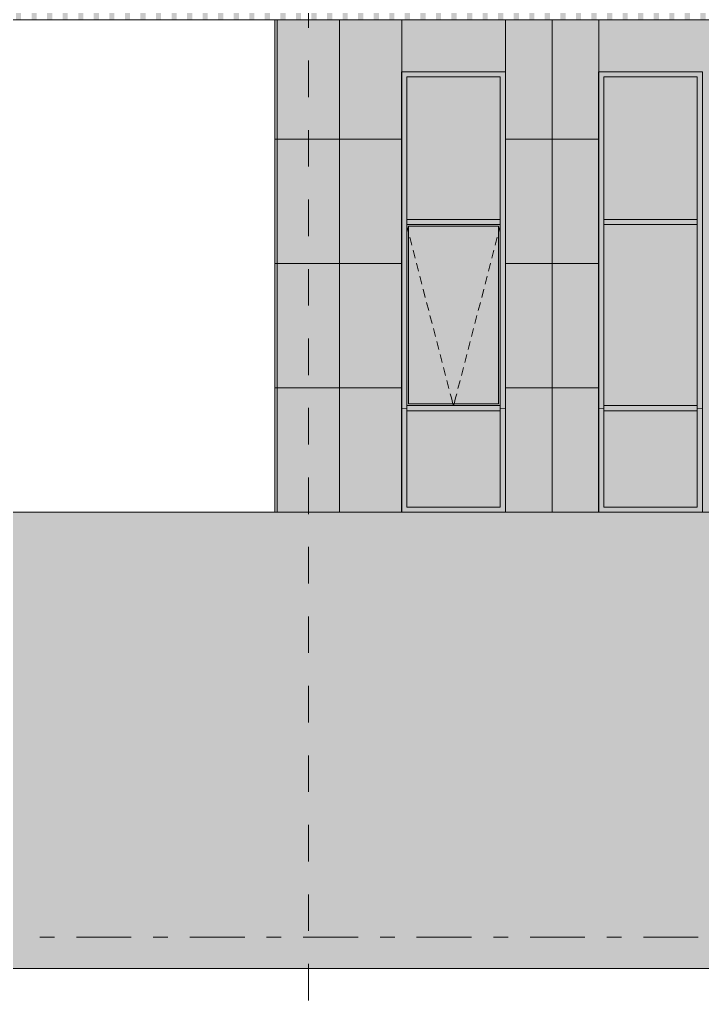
# Model space of a CAD drawing. Header units: millimetres. Extents: x 1499747 to 4230374, y -28481 to 441852.
# Drawn here: x 4110778 to 4117362, y 359120 to 368581 of the extents above; entities that cross this region are included whole.
import ezdxf

# ---------------------------------------------------------------- set-up
doc = ezdxf.new("R2010")
doc.units = ezdxf.units.MM
doc.header["$MEASUREMENT"] = 0
doc.layers.add('Чертеж и Рисунок', color=7, linetype='Continuous')

msp = doc.modelspace()

# ---------------------------------------------------------------- hatches: boundary and pattern name
at = {"layer": 'Чертеж и Рисунок', "linetype": 'Continuous', "lineweight": 0, "true_color": 0xffffff}
msp.add_hatch(color=7, dxfattribs=at).paths.add_polyline_path([(4105092.69986, 369078.36428), (4105023.09975, 369078.36428), (4105023.09975, 368578.36352), (4118012.7196, 368578.36352), (4118012.7196, 369078.36428), (4117942.71949, 369078.36428), (4117942.71949, 368583.76352), (4117842.71934, 368583.76352), (4117842.71934, 369078.36428), (4117792.71926, 369078.36428), (4117792.71926, 368583.76352), (4117692.71911, 368583.76352), (4117692.71911, 369078.36428), (4117642.71903, 369078.36428), (4117642.71903, 368583.76352), (4117542.71888, 368583.76352), (4117542.71888, 369078.36428), (4117492.7188, 369078.36428), (4117492.7188, 368583.76352), (4117392.71865, 368583.76352), (4117392.71865, 369078.36428), (4117342.71857, 369078.36428), (4117342.71857, 368583.76352), (4117242.71842, 368583.76352), (4117242.71842, 369078.36428), (4117192.71835, 369078.36428), (4117192.71835, 368583.76352), (4117092.71819, 368583.76352), (4117092.71819, 369078.36428), (4117042.71812, 369078.36428), (4117042.71812, 368583.76352), (4116942.71796, 368583.76352), (4116942.71796, 369078.36428), (4116892.71789, 369078.36428), (4116892.71789, 368583.76352), (4116792.71773, 368583.76352), (4116792.71773, 369078.36428), (4116742.71766, 369078.36428), (4116742.71766, 368583.76352), (4116642.71751, 368583.76352), (4116642.71751, 369078.36428), (4116592.71743, 369078.36428), (4116592.71743, 368583.76352), (4116492.71728, 368583.76352), (4116492.71728, 369078.36428), (4116442.7172, 369078.36428), (4116442.7172, 368583.76352), (4116342.71705, 368583.76352), (4116342.71705, 369078.36428), (4116292.71697, 369078.36428), (4116292.71697, 368583.76352), (4116192.71682, 368583.76352), (4116192.71682, 369078.36428), (4116142.71674, 369078.36428), (4116142.71674, 368583.76352), (4116042.71659, 368583.76352), (4116042.71659, 369078.36428), (4115992.71651, 369078.36428), (4115992.71651, 368583.76352), (4115892.71636, 368583.76352), (4115892.71636, 369078.36428), (4115842.71628, 369078.36428), (4115842.71628, 368583.76352), (4115742.71613, 368583.76352), (4115742.71613, 369078.36428), (4115692.71605, 369078.36428), (4115692.71605, 368583.76352), (4115592.7159, 368583.76352), (4115592.7159, 369078.36428), (4115542.71582, 369078.36428), (4115542.71582, 368583.76352), (4115442.71567, 368583.76352), (4115442.71567, 369078.36428), (4115392.7156, 369078.36428), (4115392.7156, 368583.76352), (4115292.71544, 368583.76352), (4115292.71544, 369078.36428), (4115242.71537, 369078.36428), (4115242.71537, 368583.76352), (4115142.71521, 368583.76352), (4115142.71521, 369078.36428), (4115092.71514, 369078.36428), (4115092.71514, 368583.76352), (4114992.71498, 368583.76352), (4114992.71498, 369078.36428), (4114942.71491, 369078.36428), (4114942.71491, 368583.76352), (4114842.71476, 368583.76352), (4114842.71476, 369078.36428), (4114792.71468, 369078.36428), (4114792.71468, 368583.76352), (4114692.71453, 368583.76352), (4114692.71453, 369078.36428), (4114642.71445, 369078.36428), (4114642.71445, 368583.76352), (4114542.7143, 368583.76352), (4114542.7143, 369078.36428), (4114492.71422, 369078.36428), (4114492.71422, 368583.76352), (4114392.71407, 368583.76352), (4114392.71407, 369078.36428), (4114342.71399, 369078.36428), (4114342.71399, 368583.76352), (4114242.71384, 368583.76352), (4114242.71384, 369078.36428), (4114192.71376, 369078.36428), (4114192.71376, 368583.76352), (4114092.71361, 368583.76352), (4114092.71361, 369078.36428), (4114042.71353, 369078.36428), (4114042.71353, 368583.76352), (4113942.71338, 368583.76352), (4113942.71338, 369078.36428), (4113892.7133, 369078.36428), (4113892.7133, 368583.76352), (4113792.71315, 368583.76352), (4113792.71315, 369078.36428), (4113742.71307, 369078.36428), (4113742.71307, 368583.76352), (4113642.71292, 368583.76352), (4113642.71292, 369078.36428), (4113592.71285, 369078.36428), (4113592.71285, 368583.76352), (4113492.71269, 368583.76352), (4113492.71269, 369078.36428), (4113442.71262, 369078.36428), (4113442.71262, 368583.76352), (4113342.71246, 368583.76352), (4113342.71246, 369078.36428), (4113292.71239, 369078.36428), (4113292.71239, 368583.76352), (4113192.71223, 368583.76352), (4113192.71223, 369078.36428), (4113142.71216, 369078.36428), (4113142.71216, 368583.76352), (4113042.71201, 368583.76352), (4113042.71201, 369078.36428), (4112992.71193, 369078.36428), (4112992.71193, 368583.76352), (4112892.71178, 368583.76352), (4112892.71178, 369078.36428), (4112842.7117, 369078.36428), (4112842.7117, 368583.76352), (4112742.71155, 368583.76352), (4112742.71155, 369078.36428), (4112692.71147, 369078.36428), (4112692.71147, 368583.76352), (4112592.71132, 368583.76352), (4112592.71132, 369078.36428), (4112542.71124, 369078.36428), (4112542.71124, 368583.76352), (4112442.71109, 368583.76352), (4112442.71109, 369078.36428), (4112392.71101, 369078.36428), (4112392.71101, 368583.76352), (4112292.71086, 368583.76352), (4112292.71086, 369078.36428), (4112242.71078, 369078.36428), (4112242.71078, 368583.76352), (4112142.71063, 368583.76352), (4112142.71063, 369078.36428), (4112092.71055, 369078.36428), (4112092.71055, 368583.76352), (4111992.7104, 368583.76352), (4111992.7104, 369078.36428), (4111942.71032, 369078.36428), (4111942.71032, 368583.76352), (4111842.71017, 368583.76352), (4111842.71017, 369078.36428), (4111792.7101, 369078.36428), (4111792.7101, 368583.76352), (4111692.70994, 368583.76352), (4111692.70994, 369078.36428), (4111642.70987, 369078.36428), (4111642.70987, 368583.76352), (4111542.70971, 368583.76352), (4111542.70971, 369078.36428), (4111492.70964, 369078.36428), (4111492.70964, 368583.76352), (4111392.70948, 368583.76352), (4111392.70948, 369078.36428), (4111342.70941, 369078.36428), (4111342.70941, 368583.76352), (4111242.70926, 368583.76352), (4111242.70926, 369078.36428), (4111192.70918, 369078.36428), (4111192.70918, 368583.76352), (4111092.70903, 368583.76352), (4111092.70903, 369078.36428), (4111042.70895, 369078.36428), (4111042.70895, 368583.76352), (4110942.7088, 368583.76352), (4110942.7088, 369078.36428), (4110892.70872, 369078.36428), (4110892.70872, 368583.76352), (4110792.70857, 368583.76352), (4110792.70857, 369078.36428), (4110742.70849, 369078.36428), (4110742.70849, 368583.76352), (4110642.70834, 368583.76352), (4110642.70834, 369078.36428), (4110592.70826, 369078.36428), (4110592.70826, 368583.76352), (4110492.70811, 368583.76352), (4110492.70811, 369078.36428), (4110442.70803, 369078.36428), (4110442.70803, 368583.76352), (4110342.70788, 368583.76352), (4110342.70788, 369078.36428), (4110292.7078, 369078.36428), (4110292.7078, 368583.76352), (4110192.70765, 368583.76352), (4110192.70765, 369078.36428), (4110142.70757, 369078.36428), (4110142.70757, 368583.76352), (4110042.70742, 368583.76352), (4110042.70742, 369078.36428), (4109992.70735, 369078.36428), (4109992.70735, 368583.76352), (4109892.70719, 368583.76352), (4109892.70719, 369078.36428), (4109842.70712, 369078.36428), (4109842.70712, 368583.76352), (4109742.70696, 368583.76352), (4109742.70696, 369078.36428), (4109692.70689, 369078.36428), (4109692.70689, 368583.76352), (4109592.70673, 368583.76352), (4109592.70673, 369078.36428), (4109542.70666, 369078.36428), (4109542.70666, 368583.76352), (4109442.70651, 368583.76352), (4109442.70651, 369078.36428), (4109392.70643, 369078.36428), (4109392.70643, 368583.76352), (4109292.70628, 368583.76352), (4109292.70628, 369078.36428), (4109242.7062, 369078.36428), (4109242.7062, 368583.76352), (4109142.70605, 368583.76352), (4109142.70605, 369078.36428), (4109092.70597, 369078.36428), (4109092.70597, 368583.76352), (4108992.70582, 368583.76352), (4108992.70582, 369078.36428), (4108942.70574, 369078.36428), (4108942.70574, 368583.76352), (4108842.70559, 368583.76352), (4108842.70559, 369078.36428), (4108792.70551, 369078.36428), (4108792.70551, 368583.76352), (4108692.70536, 368583.76352), (4108692.70536, 369078.36428), (4108642.70528, 369078.36428), (4108642.70528, 368583.76352), (4108542.70513, 368583.76352), (4108542.70513, 369078.36428), (4108492.70505, 369078.36428), (4108492.70505, 368583.76352), (4108392.7049, 368583.76352), (4108392.7049, 369078.36428), (4108342.70482, 369078.36428), (4108342.70482, 368583.76352), (4108242.70467, 368583.76352), (4108242.70467, 369078.36428), (4108192.7046, 369078.36428), (4108192.7046, 368583.76352), (4108092.70444, 368583.76352), (4108092.70444, 369078.36428), (4108042.70437, 369078.36428), (4108042.70437, 368583.76352), (4107942.70421, 368583.76352), (4107942.70421, 369078.36428), (4107892.70414, 369078.36428), (4107892.70414, 368583.76352), (4107792.70398, 368583.76352), (4107792.70398, 369078.36428), (4107742.70391, 369078.36428), (4107742.70391, 368583.76352), (4107642.70376, 368583.76352), (4107642.70376, 369078.36428), (4107592.70368, 369078.36428), (4107592.70368, 368583.76352), (4107492.70353, 368583.76352), (4107492.70353, 369078.36428), (4107442.70345, 369078.36428), (4107442.70345, 368583.76352), (4107342.7033, 368583.76352), (4107342.7033, 369078.36428), (4107292.70322, 369078.36428), (4107292.70322, 368583.76352), (4107192.70307, 368583.76352), (4107192.70307, 369078.36428), (4107142.70299, 369078.36428), (4107142.70299, 368583.76352), (4107042.70284, 368583.76352), (4107042.70284, 369078.36428), (4106992.70276, 369078.36428), (4106992.70276, 368583.76352), (4106892.70261, 368583.76352), (4106892.70261, 369078.36428), (4106842.70253, 369078.36428), (4106842.70253, 368583.76352), (4106742.70238, 368583.76352), (4106742.70238, 369078.36428), (4106692.7023, 369078.36428), (4106692.7023, 368583.76352), (4106592.70215, 368583.76352), (4106592.70215, 369078.36428), (4106542.70207, 369078.36428), (4106542.70207, 368583.76352), (4106442.70192, 368583.76352), (4106442.70192, 369078.36428), (4106392.70185, 369078.36428), (4106392.70185, 368583.76352), (4106292.70169, 368583.76352), (4106292.70169, 369078.36428), (4106242.70162, 369078.36428), (4106242.70162, 368583.76352), (4106142.70146, 368583.76352), (4106142.70146, 369078.36428), (4106092.70139, 369078.36428), (4106092.70139, 368583.76352), (4105992.70123, 368583.76352), (4105992.70123, 369078.36428), (4105942.70116, 369078.36428), (4105942.70116, 368583.76352), (4105842.70101, 368583.76352), (4105842.70101, 369078.36428), (4105792.70093, 369078.36428), (4105792.70093, 368583.76352), (4105692.70078, 368583.76352), (4105692.70078, 369078.36428), (4105642.7007, 369078.36428), (4105642.7007, 368583.76352), (4105542.70055, 368583.76352), (4105542.70055, 369078.36428), (4105492.70047, 369078.36428), (4105492.70047, 368583.76352), (4105392.70032, 368583.76352), (4105392.70032, 369078.36428), (4105342.70024, 369078.36428), (4105342.70024, 368583.76352), (4105242.70009, 368583.76352), (4105242.70009, 369078.36428), (4105192.70001, 369078.36428), (4105192.70001, 368583.76352), (4105092.69986, 368583.76352)])
at = {"layer": 'Чертеж и Рисунок', "linetype": 'Continuous', "lineweight": 0, "true_color": 0x868d8e}
msp.add_hatch(color=252, dxfattribs=at).paths.add_polyline_path([(4113237.7123, 363828.35626), (4114462.21417, 363828.35626), (4114462.21417, 368078.36275), (4115462.2157, 368078.36275), (4115462.2157, 363828.35626), (4116362.21708, 363828.35626), (4116362.21708, 368078.36275), (4117362.2186, 368078.36275), (4117362.2186, 363828.35626), (4119262.72151, 363828.35626), (4119262.72151, 368078.36275), (4120262.72304, 368078.36275), (4120262.72304, 363828.35626), (4121162.72441, 363828.35626), (4121162.72441, 368078.36275), (4122162.72594, 368078.36275), (4122162.72594, 363828.35626), (4122662.7267, 363828.35626), (4122662.7267, 368578.36352), (4113237.7123, 368578.36352)])
at = {"layer": 'Чертеж и Рисунок', "linetype": 'Continuous', "lineweight": 0, "true_color": 0x2e2e2e}
for points in [[(4115462.2157, 368078.36275), (4114462.21417, 368078.36275), (4114512.21425, 368028.36268), (4115412.21563, 368028.36268)], [(4114462.21417, 367128.3613), (4114512.21425, 367128.3613), (4114512.21425, 368028.36268), (4114462.21417, 368078.36275)], [(4115462.2157, 367128.3613), (4115462.2157, 368078.36275), (4115412.21563, 368028.36268), (4115412.21563, 367128.3613)], [(4117362.2186, 368078.36275), (4116362.21708, 368078.36275), (4116412.21715, 368028.36268), (4117312.21853, 368028.36268)], [(4116362.21708, 367128.3613), (4116412.21715, 367128.3613), (4116412.21715, 368028.36268), (4116362.21708, 368078.36275)], [(4117362.2186, 367128.3613), (4117362.2186, 368078.36275), (4117312.21853, 368028.36268), (4117312.21853, 367128.3613)], [(4114462.21417, 366628.36054), (4114512.21425, 366628.36054), (4114512.21425, 367128.3613), (4114462.21417, 367128.3613)], [(4115462.2157, 366628.36054), (4115462.2157, 367128.3613), (4115412.21563, 367128.3613), (4115412.21563, 366628.36054)], [(4116362.21708, 366628.36054), (4116412.21715, 366628.36054), (4116412.21715, 367128.3613), (4116362.21708, 367128.3613)], [(4117362.2186, 366628.36054), (4117362.2186, 367128.3613), (4117312.21853, 367128.3613), (4117312.21853, 366628.36054)], [(4114512.21425, 366653.36058), (4114512.21425, 366603.3605), (4115412.21563, 366603.3605), (4115412.21563, 366653.36058)], [(4116412.21715, 366653.36058), (4116412.21715, 366603.3605), (4117312.21853, 366603.3605), (4117312.21853, 366653.36058)], [(4114462.21417, 366228.35993), (4114512.21425, 366228.35993), (4114512.21425, 366628.36054), (4114462.21417, 366628.36054)], [(4115462.2157, 366228.35993), (4115462.2157, 366628.36054), (4115412.21563, 366628.36054), (4115412.21563, 366228.35993)], [(4116362.21708, 366228.35993), (4116412.21715, 366228.35993), (4116412.21715, 366628.36054), (4116362.21708, 366628.36054)], [(4117362.2186, 366228.35993), (4117362.2186, 366628.36054), (4117312.21853, 366628.36054), (4117312.21853, 366228.35993)], [(4114462.21417, 364833.35779), (4114512.21425, 364833.35779), (4114512.21425, 366228.35993), (4114462.21417, 366228.35993)], [(4115462.2157, 364833.35779), (4115462.2157, 366228.35993), (4115412.21563, 366228.35993), (4115412.21563, 364833.35779)], [(4116362.21708, 364833.35779), (4116412.21715, 364833.35779), (4116412.21715, 366228.35993), (4116362.21708, 366228.35993)], [(4117362.2186, 364833.35779), (4117362.2186, 366228.35993), (4117312.21853, 366228.35993), (4117312.21853, 364833.35779)], [(4114512.21425, 364858.35783), (4114512.21425, 364808.35776), (4115412.21563, 364808.35776), (4115412.21563, 364858.35783)], [(4116412.21715, 364858.35783), (4116412.21715, 364808.35776), (4117312.21853, 364808.35776), (4117312.21853, 364858.35783)], [(4114462.21417, 364828.35779), (4114512.21425, 364828.35779), (4114512.21425, 364833.35779), (4114462.21417, 364833.35779)], [(4114462.21417, 364828.35779), (4114462.21417, 363828.35626), (4114512.21425, 363878.35634), (4114512.21425, 364828.35779)], [(4115462.2157, 364828.35779), (4115462.2157, 364833.35779), (4115412.21563, 364833.35779), (4115412.21563, 364828.35779)], [(4115462.2157, 364828.35779), (4115412.21563, 364828.35779), (4115412.21563, 363878.35634), (4115462.2157, 363828.35626)], [(4116362.21708, 364828.35779), (4116412.21715, 364828.35779), (4116412.21715, 364833.35779), (4116362.21708, 364833.35779)], [(4116362.21708, 363828.35626), (4116412.21715, 363878.35634), (4116412.21715, 364828.35779), (4116362.21708, 364828.35779)], [(4117362.2186, 364828.35779), (4117362.2186, 364833.35779), (4117312.21853, 364833.35779), (4117312.21853, 364828.35779)], [(4117362.2186, 364828.35779), (4117312.21853, 364828.35779), (4117312.21853, 363878.35634), (4117362.2186, 363828.35626)], [(4114462.21417, 363828.35626), (4115462.2157, 363828.35626), (4115412.21563, 363878.35634), (4114512.21425, 363878.35634)], [(4116362.21708, 363828.35626), (4117362.2186, 363828.35626), (4117312.21853, 363878.35634), (4116412.21715, 363878.35634)]]:
    msp.add_hatch(color=250, dxfattribs=at).paths.add_polyline_path(points)
at = {"layer": 'Чертеж и Рисунок', "linetype": 'Continuous', "lineweight": 0, "true_color": 0x84adf9}
for points in [[(4115412.21563, 368028.36268), (4114512.21425, 368028.36268), (4114512.21425, 366653.36058), (4115412.21563, 366653.36058), (4115412.21563, 367128.3613)], [(4117312.21853, 368028.36268), (4116412.21715, 368028.36268), (4116412.21715, 366653.36058), (4117312.21853, 366653.36058), (4117312.21853, 367128.3613)], [(4115397.2156, 364873.35786), (4115397.2156, 366588.36048), (4114527.21427, 366588.36048), (4114527.21427, 364873.35786)], [(4116412.21715, 364858.35783), (4117312.21853, 364858.35783), (4117312.21853, 366228.35993), (4117312.21853, 366603.3605), (4116412.21715, 366603.3605)], [(4114512.21425, 364808.35776), (4114512.21425, 363878.35634), (4115412.21563, 363878.35634), (4115412.21563, 364808.35776)], [(4116412.21715, 364808.35776), (4116412.21715, 363878.35634), (4117312.21853, 363878.35634), (4117312.21853, 364808.35776)]]:
    msp.add_hatch(color=161, dxfattribs=at).paths.add_polyline_path(points)
at = {"layer": 'Чертеж и Рисунок', "linetype": 'Continuous', "lineweight": 0, "true_color": 0xf7fdff}
for points in [[(4114512.21425, 364858.35783), (4114527.21427, 364873.35786), (4114527.21427, 366588.36048), (4114512.21425, 366603.3605), (4114512.21425, 366228.35993)], [(4114512.21425, 366603.3605), (4114527.21427, 366588.36048), (4115397.2156, 366588.36048), (4115412.21563, 366603.3605)], [(4115397.2156, 366588.36048), (4115397.2156, 364873.35786), (4115412.21563, 364858.35783), (4115412.21563, 366228.35993), (4115412.21563, 366603.3605)], [(4114527.21427, 364873.35786), (4114512.21425, 364858.35783), (4115412.21563, 364858.35783), (4115397.2156, 364873.35786)]]:
    msp.add_hatch(color=7, dxfattribs=at).paths.add_polyline_path(points)
at = {"layer": 'Чертеж и Рисунок', "linetype": 'Continuous', "lineweight": 0, "true_color": 0x7f7f7f}
for points in [[(4109187.70612, 363828.35626), (4109187.70612, 363628.35595), (4113237.7123, 363628.35595), (4113237.7123, 363828.35626)], [(4113237.7123, 363828.35626), (4113237.7123, 359728.35), (4113887.7133, 359728.35), (4113887.7133, 363828.35626)], [(4113887.7133, 363628.35595), (4118012.7196, 363628.35595), (4118012.7196, 363828.35626), (4113887.7133, 363828.35626)], [(4109187.70612, 363428.35565), (4113237.7123, 363428.35565), (4113237.7123, 363628.35595), (4109187.70612, 363628.35595)], [(4113887.7133, 363628.35595), (4113887.7133, 363428.35565), (4118012.7196, 363428.35565), (4118012.7196, 363628.35595)], [(4109187.70612, 363428.35565), (4109187.70612, 359728.35), (4113237.7123, 359728.35), (4113237.7123, 363428.35565)], [(4113887.7133, 359728.35), (4118012.7196, 359728.35), (4118012.7196, 363428.35565), (4113887.7133, 363428.35565)], [(4103912.66806, 359428.34954), (4115462.4157, 359428.34954), (4122812.72693, 359428.34954), (4122812.72693, 359728.35), (4103912.66806, 359728.35)]]:
    msp.add_hatch(color=8, dxfattribs=at).paths.add_polyline_path(points)

# ---------------------------------------------------------------- linework, layer by layer
at = {"layer": 'Чертеж и Рисунок', "color": 8, "linetype": 'Continuous', "lineweight": 15}
for points in [[(4113562.7128, 368856.16394), (4113562.7128, 368503.3634)], [(4113562.7128, 368185.86292), (4113562.7128, 367833.16238)], [(4113562.7128, 367515.66189), (4113562.7128, 367162.86135)], [(4113562.7128, 366845.36087), (4113562.7128, 366492.56033)], [(4113562.7128, 366175.05984), (4113562.7128, 365822.25931)], [(4113562.7128, 365504.75882), (4113562.7128, 365152.05828)], [(4113562.7128, 364834.5578), (4113562.7128, 364481.75726)], [(4113562.7128, 364164.25677), (4113562.7128, 363811.45623)], [(4113562.7128, 363493.95575), (4113562.7128, 363141.15521)], [(4113562.7128, 362823.65472), (4113562.7128, 362470.85419)], [(4113562.7128, 362153.3537), (4113562.7128, 361800.65316)], [(4113562.7128, 361483.15268), (4113562.7128, 361130.35214)], [(4113562.7128, 360812.85165), (4113562.7128, 360460.05111)], [(4113562.7128, 360142.55063), (4113562.7128, 359789.75009)], [(4113562.7128, 359472.2496), (4113562.7128, 359119.54907)]]:
    msp.add_lwpolyline(points, dxfattribs=at)
at = {"layer": 'Чертеж и Рисунок', "color": 255, "linetype": 'Continuous', "lineweight": 0}
msp.add_lwpolyline([(4105023.09975, 368578.36352), (4118012.7196, 368578.36352)], dxfattribs=at)
at = {"layer": 'Чертеж и Рисунок', "color": 7, "linetype": 'Continuous', "lineweight": 5}
for points in [[(4113237.7123, 368578.36352), (4113237.7123, 363828.35626)], [(4114462.21417, 363828.35626), (4114462.21417, 368078.36275)], [(4114462.21417, 368078.36275), (4115462.2157, 368078.36275)], [(4115462.2157, 368078.36275), (4115462.2157, 363828.35626)], [(4116362.21708, 363828.35626), (4116362.21708, 368078.36275)], [(4116362.21708, 368078.36275), (4117362.2186, 368078.36275)], [(4117362.2186, 368078.36275), (4117362.2186, 363828.35626)], [(4114512.21425, 368028.36268), (4115412.21563, 368028.36268)], [(4114512.21425, 367128.3613), (4114512.21425, 368028.36268)], [(4115412.21563, 367128.3613), (4115412.21563, 368028.36268)], [(4116412.21715, 368028.36268), (4117312.21853, 368028.36268)], [(4116412.21715, 367128.3613), (4116412.21715, 368028.36268)], [(4117312.21853, 367128.3613), (4117312.21853, 368028.36268)], [(4114512.21425, 366653.36058), (4114512.21425, 367128.3613)], [(4115412.21563, 366653.36058), (4115412.21563, 367128.3613)], [(4116412.21715, 366653.36058), (4116412.21715, 367128.3613)], [(4117312.21853, 366653.36058), (4117312.21853, 367128.3613)], [(4114512.21425, 366628.36054), (4114512.21425, 366653.36058)], [(4115412.21563, 366653.36058), (4114512.21425, 366653.36058)], [(4115412.21563, 366628.36054), (4115412.21563, 366653.36058)], [(4116412.21715, 366628.36054), (4116412.21715, 366653.36058)], [(4117312.21853, 366653.36058), (4116412.21715, 366653.36058)], [(4117312.21853, 366628.36054), (4117312.21853, 366653.36058)], [(4114512.21425, 366603.3605), (4114512.21425, 366628.36054)], [(4115412.21563, 366603.3605), (4114512.21425, 366603.3605)], [(4114512.21425, 366228.35993), (4114512.21425, 366603.3605)], [(4115397.2156, 366588.36048), (4114527.21427, 366588.36048)], [(4114527.21427, 366588.36048), (4114527.21427, 364873.35786)], [(4115397.2156, 364873.35786), (4115397.2156, 366588.36048)], [(4115412.21563, 366603.3605), (4115412.21563, 366628.36054)], [(4115412.21563, 366228.35993), (4115412.21563, 366603.3605)], [(4116412.21715, 366603.3605), (4116412.21715, 366628.36054)], [(4117312.21853, 366603.3605), (4116412.21715, 366603.3605)], [(4116412.21715, 366228.35993), (4116412.21715, 366603.3605)], [(4117312.21853, 366603.3605), (4117312.21853, 366628.36054)], [(4117312.21853, 366228.35993), (4117312.21853, 366603.3605)], [(4114512.21425, 364858.35783), (4114512.21425, 366228.35993)], [(4115412.21563, 364858.35783), (4115412.21563, 366228.35993)], [(4116412.21715, 364858.35783), (4116412.21715, 366228.35993)], [(4117312.21853, 364858.35783), (4117312.21853, 366228.35993)], [(4114512.21425, 364833.35779), (4114512.21425, 364858.35783)], [(4115412.21563, 364858.35783), (4114512.21425, 364858.35783)], [(4114527.21427, 364873.35786), (4115397.2156, 364873.35786)], [(4115412.21563, 364833.35779), (4115412.21563, 364858.35783)], [(4116412.21715, 364833.35779), (4116412.21715, 364858.35783)], [(4117312.21853, 364858.35783), (4116412.21715, 364858.35783)], [(4117312.21853, 364833.35779), (4117312.21853, 364858.35783)], [(4114512.21425, 364828.35779), (4114512.21425, 364833.35779)], [(4114512.21425, 364808.35776), (4114512.21425, 364828.35779)], [(4114512.21425, 363878.35634), (4114512.21425, 364808.35776)], [(4115412.21563, 364808.35776), (4114512.21425, 364808.35776)], [(4115412.21563, 364828.35779), (4115412.21563, 364833.35779)], [(4115412.21563, 364808.35776), (4115412.21563, 364828.35779)], [(4115412.21563, 363878.35634), (4115412.21563, 364808.35776)], [(4116412.21715, 364828.35779), (4116412.21715, 364833.35779)], [(4116412.21715, 364808.35776), (4116412.21715, 364828.35779)], [(4116412.21715, 363878.35634), (4116412.21715, 364808.35776)], [(4117312.21853, 364808.35776), (4116412.21715, 364808.35776)], [(4117312.21853, 364828.35779), (4117312.21853, 364833.35779)], [(4117312.21853, 364808.35776), (4117312.21853, 364828.35779)], [(4117312.21853, 363878.35634), (4117312.21853, 364808.35776)], [(4109187.70612, 363828.35626), (4113237.7123, 363828.35626)], [(4113237.7123, 363828.35626), (4114462.21417, 363828.35626)], [(4115462.2157, 363828.35626), (4114462.21417, 363828.35626)], [(4115412.21563, 363878.35634), (4114512.21425, 363878.35634)], [(4115462.2157, 363828.35626), (4116362.21708, 363828.35626)], [(4117362.2186, 363828.35626), (4116362.21708, 363828.35626)], [(4117312.21853, 363878.35634), (4116412.21715, 363878.35634)], [(4117362.2186, 363828.35626), (4119262.72151, 363828.35626)]]:
    msp.add_lwpolyline(points, dxfattribs=at)
at = {"layer": 'Чертеж и Рисунок', "color": 253, "linetype": 'Continuous', "lineweight": 5, "true_color": 0xaaaaaa}
for points in [[(4113263.11234, 368578.36352), (4113263.11234, 363828.35626)], [(4113863.11326, 368578.36352), (4113863.11326, 363828.35626)], [(4114463.11418, 368578.36352), (4114463.11418, 363828.35626)], [(4115462.5157, 368578.36352), (4115462.5157, 363828.35626)], [(4115913.01639, 368578.36352), (4115913.01639, 363828.35626)], [(4116363.31708, 368578.36352), (4116363.31708, 363828.35626)], [(4114463.41418, 367428.36176), (4113237.7123, 367428.36176)], [(4116362.21708, 367428.36176), (4115462.5157, 367428.36176)], [(4114463.41418, 366228.35993), (4113237.7123, 366228.35993)], [(4116362.21708, 366228.35993), (4115462.5157, 366228.35993)], [(4114463.41418, 365028.35809), (4113237.7123, 365028.35809)], [(4116362.21708, 365028.35809), (4115462.5157, 365028.35809)]]:
    msp.add_lwpolyline(points, dxfattribs=at)
at = {"layer": 'Чертеж и Рисунок', "color": 23, "linetype": 'Continuous', "lineweight": 5, "true_color": 0xbf8080}
for points in [[(4114512.21425, 366589.16048), (4114527.21427, 366531.26039)], [(4115412.21563, 366589.16048), (4115397.2156, 366531.26039)], [(4114527.21427, 366531.26039), (4114527.21427, 366530.96039)], [(4114539.81429, 366482.56031), (4114559.91432, 366405.1602)], [(4115384.51558, 366482.56031), (4115364.51555, 366405.1602)], [(4115397.2156, 366531.26039), (4115397.1156, 366530.96039)], [(4114572.41434, 366356.76012), (4114592.51437, 366279.26)], [(4115351.91553, 366356.76012), (4115331.8155, 366279.26)], [(4114605.01439, 366230.85993), (4114625.11442, 366153.45981)], [(4115319.31548, 366230.85993), (4115299.21545, 366153.45981)], [(4114637.71444, 366105.05974), (4114657.71447, 366027.55962)], [(4115286.71543, 366105.05974), (4115266.6154, 366027.55962)], [(4114670.31449, 365979.15955), (4114690.41452, 365901.75943)], [(4115254.01538, 365979.15955), (4115234.01535, 365901.75943)], [(4114702.91454, 365853.35935), (4114723.01457, 365775.95923)], [(4115221.41533, 365853.35935), (4115201.3153, 365775.95923)], [(4114735.51459, 365727.55916), (4114755.61462, 365650.05904)], [(4115188.81528, 365727.55916), (4115168.71525, 365650.05904)], [(4114768.21464, 365601.65897), (4114788.21467, 365524.25885)], [(4115156.21523, 365601.65897), (4115136.1152, 365524.25885)], [(4114800.81469, 365475.85878), (4114820.91472, 365398.35866)], [(4115123.51518, 365475.85878), (4115103.51515, 365398.35866)], [(4114833.41474, 365349.95858), (4114853.51477, 365272.55847)], [(4115090.91513, 365349.95858), (4115070.8151, 365272.55847)], [(4114866.01479, 365224.15839), (4114886.11482, 365146.75827)], [(4115058.31508, 365224.15839), (4115038.21505, 365146.75827)], [(4114898.71484, 365098.3582), (4114918.71487, 365020.85808)], [(4115025.71503, 365098.3582), (4115005.615, 365020.85808)], [(4114931.31489, 364972.45801), (4114942.11491, 364930.85794)], [(4114942.11491, 364930.85794), (4114957.01493, 364873.35786)], [(4114982.21497, 364930.85794), (4114967.41495, 364873.35786)], [(4114993.01498, 364972.45801), (4114982.21497, 364930.85794)], [(4114957.01493, 364873.35786), (4114960.91494, 364858.35783)], [(4114967.41495, 364873.35786), (4114963.51494, 364858.35783)]]:
    msp.add_lwpolyline(points, dxfattribs=at)
at = {"layer": 'Чертеж и Рисунок', "color": 1, "linetype": 'Continuous', "lineweight": 0}
for points in [[(4110972.90884, 363828.35626), (4111114.00906, 363828.35626)], [(4111325.70938, 363828.35626), (4111854.91019, 363828.35626)], [(4112066.51051, 363828.35626), (4112207.61073, 363828.35626)], [(4112419.31105, 363828.35626), (4112948.51186, 363828.35626)], [(4113160.11218, 363828.35626), (4113301.2124, 363828.35626)], [(4113512.91272, 363828.35626), (4114042.11353, 363828.35626)], [(4114253.71386, 363828.35626), (4114394.91407, 363828.35626)], [(4114606.51439, 363828.35626), (4115135.7152, 363828.35626)], [(4115347.41553, 363828.35626), (4115488.51574, 363828.35626)], [(4115700.11607, 363828.35626), (4116229.31687, 363828.35626)], [(4116441.0172, 363828.35626), (4116582.11741, 363828.35626)], [(4116793.71774, 363828.35626), (4117322.91854, 363828.35626)], [(4110972.90884, 359728.35), (4111114.00906, 359728.35)], [(4111325.70938, 359728.35), (4111854.91019, 359728.35)], [(4112066.51051, 359728.35), (4112207.61073, 359728.35)], [(4112419.31105, 359728.35), (4112948.51186, 359728.35)], [(4113160.11218, 359728.35), (4113301.2124, 359728.35)], [(4113512.91272, 359728.35), (4114042.11353, 359728.35)], [(4114253.71386, 359728.35), (4114394.91407, 359728.35)], [(4114606.51439, 359728.35), (4115135.7152, 359728.35)], [(4115347.41553, 359728.35), (4115488.51574, 359728.35)], [(4115700.11607, 359728.35), (4116229.31687, 359728.35)], [(4116441.0172, 359728.35), (4116582.11741, 359728.35)], [(4116793.71774, 359728.35), (4117322.91854, 359728.35)]]:
    msp.add_lwpolyline(points, dxfattribs=at)
at = {"layer": 'Чертеж и Рисунок', "color": 123, "linetype": 'Continuous', "lineweight": 20, "true_color": 0x71cebe}
msp.add_lwpolyline([(4103912.66806, 359428.34954), (4122812.72693, 359428.34954)], dxfattribs=at)

doc.saveas('drawing.dxf')
